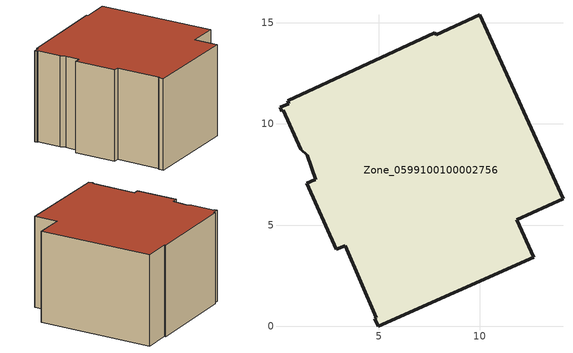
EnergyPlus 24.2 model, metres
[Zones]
Zone_0599100100002756
 floor ground (C_G): 1.45,8.45 1.13,8.75 0.26,10.67 0.2,10.64 0.11,10.82 0.55,11.01 0.5,11.14 7.77,14.51 7.83,14.42 9.98,15.4 14.11,6.3 11.83,5.27 12.67,3.41 4.96,0 4.8,0.38 4.88,0.42 3.33,3.97 2.9,3.79 1.42,7.06 1.82,7.24 1.88,7.25 z0
 wall outside (C_F): 7.83,14.42 7.77,14.51 0.5,11.14 0.55,11.01 0.11,10.82 0.2,10.64 0.26,10.67 1.13,8.75 1.45,8.45 1.88,7.25 1.82,7.24 1.42,7.06 2.9,3.79 3.33,3.97 4.88,0.42 4.8,0.38 4.96,0 12.67,3.41 11.83,5.27 14.11,6.3 9.98,15.4 7.83,14.42 z0:7.85
 roof outside (C_R): 0.2,10.64 0.26,10.67 1.13,8.75 1.45,8.45 1.88,7.25 1.82,7.24 1.42,7.06 2.9,3.79 3.33,3.97 4.88,0.42 4.8,0.38 4.96,0 12.67,3.41 11.83,5.27 14.11,6.3 9.98,15.4 7.83,14.42 7.77,14.51 0.5,11.14 0.55,11.01 0.11,10.82 z7.85
[BUILDING]
Pand.0599100100002756: North Axis=0; Terrain=City; Loads Convergence Tolerance Value=0.04; Temperature Convergence Tolerance Value=0.4; Solar Distribution=FullExterior; Maximum Number of Warmup Days=25; Minimum Number of Warmup Days=1
[Site:Location]
Rotterdam.The.Hague.AP_ZH_NLD Design_Conditions: Latitude=51.96; Longitude=4.45; Time Zone=1; Elevation=-4.5
[SITE:GROUNDTEMPERATURE:BUILDINGSURFACE]
18, 18, 18, 18, 18, 18, 18, 18, 18, 18, 18, 18
[MATERIAL] Thermal Absorptance=0.9; Solar Absorptance=0.7; Visible Absorptance=0.7
Name | Roughness | Thickness | Conductivity | Density | Specific Heat
G.D.2006-2014 | MediumSmooth | 0.15 | 0.06 | 540 | 1210
F.D.2006-2014 | Rough | 0.3 | 0.12 | 1920 | 840
R.D.2006-2014 | MediumRough | 0.2 | 0.08 | 1500 | 1000
[CONSTRUCTION]
C_G: G.D.2006-2014
C_F: F.D.2006-2014
C_R: R.D.2006-2014
[ZONE]
Zone_0599100100002756: Type=1; Multiplier=1; Ceiling Height=Autocalculate; Volume=Autocalculate; Floor Area=autocalculate; Part of Total Floor Area=Yes
[ZONEINFILTRATION:DESIGNFLOWRATE]
Infil_Zone_0599100100002756: Zone or ZoneList or Space or SpaceList=Zone_0599100100002756; Schedule=AlwaysOn; Design Flow Rate Calculation Method=Flow/Area; Flow Rate per Floor Area=0.0021; Constant Term Coefficient=1; Temperature Term Coefficient=0; Velocity Term Coefficient=0; Velocity Squared Term Coefficient=0
[HVACTEMPLATE:ZONE:IDEALLOADSAIRSYSTEM]
Zone_0599100100002756: Maximum Heating Supply Air Temperature=50; Minimum Cooling Supply Air Temperature=13; Maximum Heating Supply Air Humidity Ratio=0.0156; Minimum Cooling Supply Air Humidity Ratio=0.0077; Heating Limit=NoLimit; Cooling Limit=NoLimit; Dehumidification Control Type=ConstantSensibleHeatRatio; Cooling Sensible Heat Ratio=0.7; Dehumidification Setpoint=60; Humidification Control Type=None; Humidification Setpoint=30; Outdoor Air Method=None; Outdoor Air Flow Rate per Person=0.00944; Outdoor Air Flow Rate per Zone Floor Area=0; Outdoor Air Flow Rate per Zone=0; Demand Controlled Ventilation Type=None; Outdoor Air Economizer Type=NoEconomizer; Heat Recovery Type=None; Sensible Heat Recovery Effectiveness=0.7; Latent Heat Recovery Effectiveness=0.65
[ZONECONTROL:THERMOSTAT]
ThermostatControl_Zone_0599100100002756: Zone or ZoneList=Zone_0599100100002756; Control Type Schedule=DualSetpointControlType; Control 1=Thermostat_Zone_0599100100002756; Temperature Difference Between Cutout And Setpoint=0
[THERMOSTATSETPOINT:DUALSETPOINT]
Thermostat_Zone_0599100100002756: Heating Setpoint Temperature Schedule=HeatingSetpoint_Zone_0599100100002756; Cooling Setpoint Temperature Schedule=CoolingSetpoint_Zone_0599100100002756
[SCHEDULE:COMPACT]
HeatingSetpoint_Zone_0599100100002756: Through: 12/31, For: AllDays, Until: 24:00, 21
CoolingSetpoint_Zone_0599100100002756: Through: 12/31, For: AllDays, Until: 24:00, 24
DualSetpointControlType: Through: 12/31, For: AllDays, Until: 24:00, 4
AlwaysOn: Through: 12/31, For: AllDays, Until: 24:00, 1
